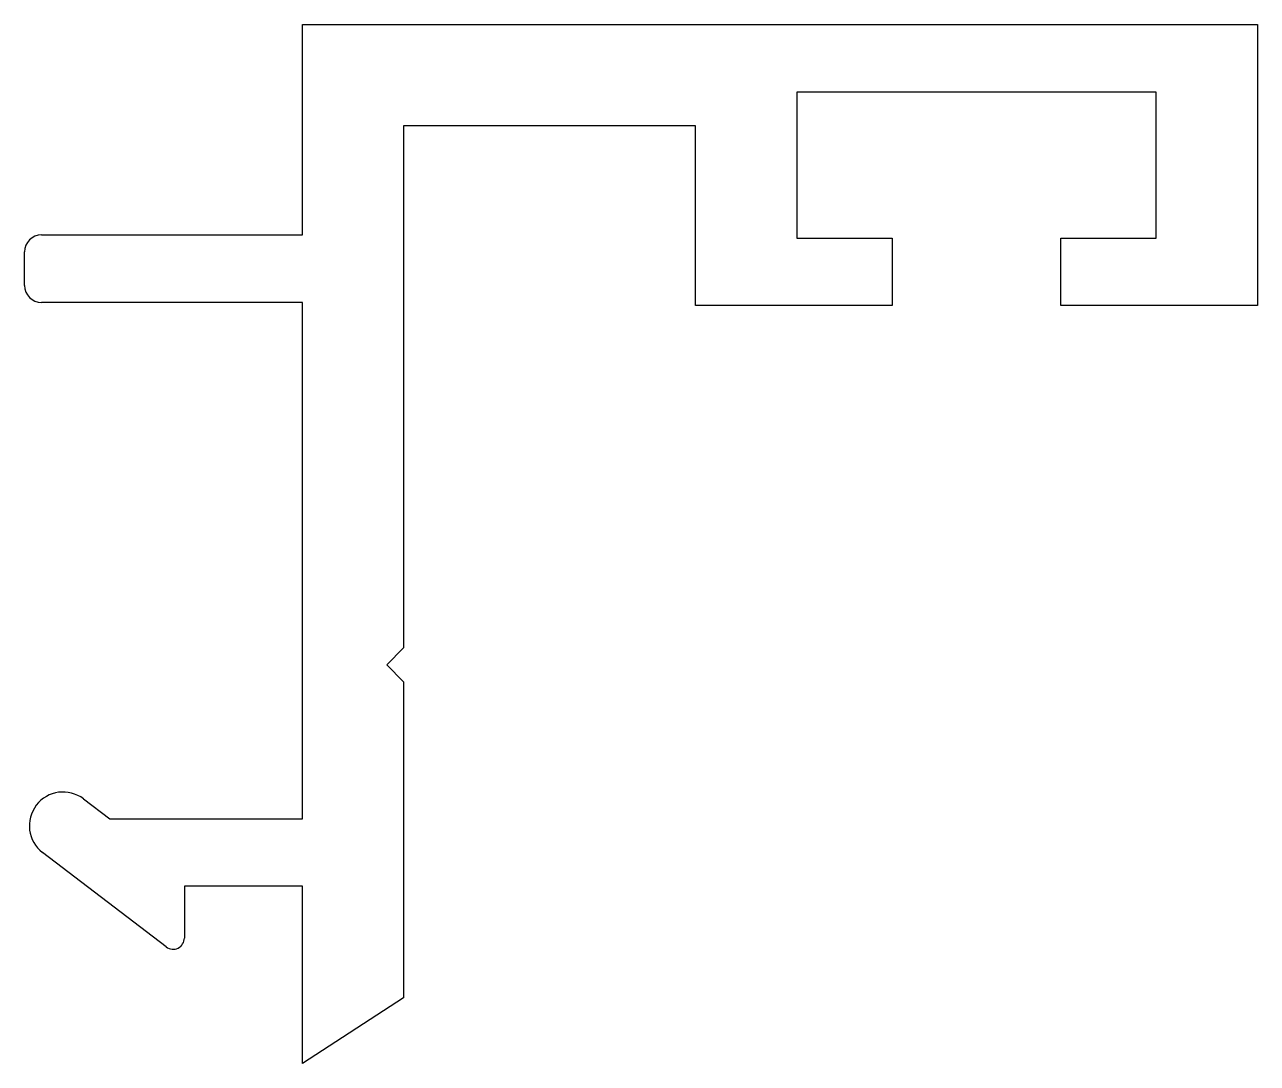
# Model space of a CAD drawing. Extents: x 848.6 to 870.6, y 603.6 to 622.1.
import ezdxf

# ---------------------------------------------------------------- set-up
doc = ezdxf.new("R2010")
doc.units = 0
doc.layers.get('0').update_dxf_attribs({"linetype": 'CONTINUOUS'})

msp = doc.modelspace()

# ---------------------------------------------------------------- linework, layer by layer
at = {"color": 0, "linetype": 'BYBLOCK'}
for p, q in [((853.565, 618.389), (853.565, 622.135)), ((853.565, 622.135), (870.565, 622.135)), ((870.565, 622.135), (870.565, 617.135)), ((868.765, 620.935), (862.365, 620.935)), ((862.365, 620.935), (862.365, 620.335)), ((868.765, 618.335), (868.765, 620.935)), ((860.565, 620.335), (855.365, 620.335)), ((855.365, 620.335), (855.365, 611.033)), ((860.565, 617.135), (860.565, 620.335)), ((862.365, 620.335), (862.365, 618.335)), ((848.919, 618.389), (853.565, 618.389)), ((862.365, 618.335), (864.065, 618.335)), ((864.065, 618.335), (864.065, 617.135)), ((867.065, 617.135), (867.065, 618.335)), ((867.065, 618.335), (868.765, 618.335)), ((848.619, 617.489), (848.619, 618.089)), ((853.565, 617.189), (848.919, 617.189)), ((853.565, 607.989), (853.565, 617.189)), ((864.065, 617.135), (860.565, 617.135)), ((870.565, 617.135), (867.065, 617.135)), ((855.365, 611.033), (855.065, 610.733)), ((855.065, 610.733), (855.365, 610.433)), ((855.365, 610.433), (855.365, 604.805)), ((849.668, 608.345), (850.134, 607.989)), ((850.134, 607.989), (853.565, 607.989)), ((851.141, 605.708), (848.939, 607.392)), ((853.565, 606.789), (851.462, 606.789)), ((851.462, 606.789), (851.462, 605.867)), ((853.565, 603.635), (853.565, 606.789)), ((855.365, 604.805), (853.565, 603.635))]:
    msp.add_line(p, q, dxfattribs=at)
for centre, radius, start, end in [((848.919, 618.089), 0.3, 90, 180), ((848.919, 617.489), 0.3, 180, 270), ((849.303, 607.868), 0.6, 52.5946, 232.5946), ((851.262, 605.867), 0.2, 232.5946, 0)]:
    msp.add_arc(centre, radius, start, end, dxfattribs=at)

doc.saveas('drawing.dxf')
